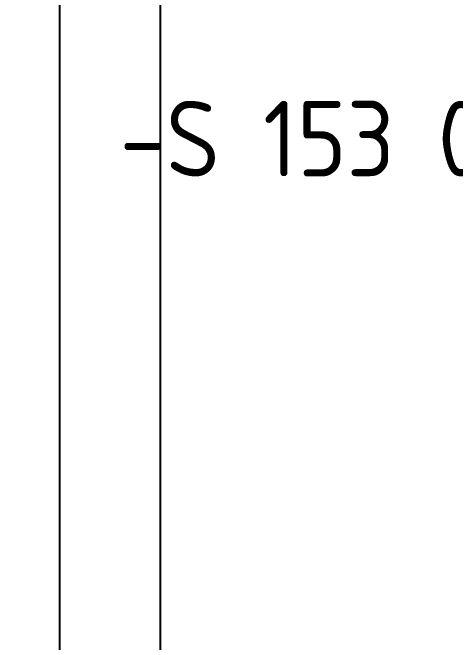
# Model space of a CAD drawing. Header units: millimetres. Extents: x 37984 to 70752, y 14140 to 37584.
# Drawn here: x 39648.9 to 39736.7, y 28219.4 to 28344.4 of the extents above; entities that cross this region are included whole.
import ezdxf
from ezdxf.enums import TextEntityAlignment as Align

# ---------------------------------------------------------------- set-up
doc = ezdxf.new("R2010")
doc.units = ezdxf.units.MM
doc.set_wipeout_variables(frame=1)
doc.layers.add('! NO PLOT !', color=7, linetype='Continuous', true_color=0xff75dd, plot=False)
doc.layers.add('000-PI-Oprema', color=30, linetype='Continuous', lineweight=5)
doc.layers.add('000-PI-ORMAR', color=2, linetype='Continuous')
doc.layers.add('000-PI_TEXT', color=7, linetype='Continuous')
doc.styles.add('PI0', font='isocpeur.ttf', dxfattribs={"width": 0.9})

# ---------------------------------------------------------------- blocks, each defined once
blk = doc.blocks.new('spojnica')
at = {"layer": '! NO PLOT !', "transparency": 33554687}
for p, q in [((44856.49, 28811.5), (44856.49, 26919.4)), ((44861.49, 28809.4), (44861.49, 26919.4))]:
    blk.add_line(p, q, dxfattribs=at)

msp = doc.modelspace()

# ---------------------------------------------------------------- block references
at = {"layer": '000-PI-Oprema'}
msp.add_blockref('spojnica', (-5202.464, -100), dxfattribs=at)

# ---------------------------------------------------------------- next in the draw order: wipeouts: each hides what was drawn before it
msp.add_wipeout([(39609.672, 28763.904), (40001.672, 28763.904), (40001.672, 26766.904), (39609.672, 26766.904)]).dxf.layer = '000-PI-ORMAR'

# ---------------------------------------------------------------- next in the draw order: linework, layer by layer
at = {"layer": '! NO PLOT !'}
for p, q in [((39658.184, 28689.154), (39658.184, 26849.154)), ((39678.184, 28684.154), (39678.184, 26854.154))]:
    msp.add_line(p, q, dxfattribs=at)

# ---------------------------------------------------------------- next in the draw order: texts
at = {"layer": '000-PI_TEXT', "style": 'PI0', "width": 0.9}
msp.add_text('-S 153 06.1', height=15, dxfattribs=at).set_placement((39716.574, 28319.413), align=Align.MIDDLE)

doc.saveas('drawing.dxf')
